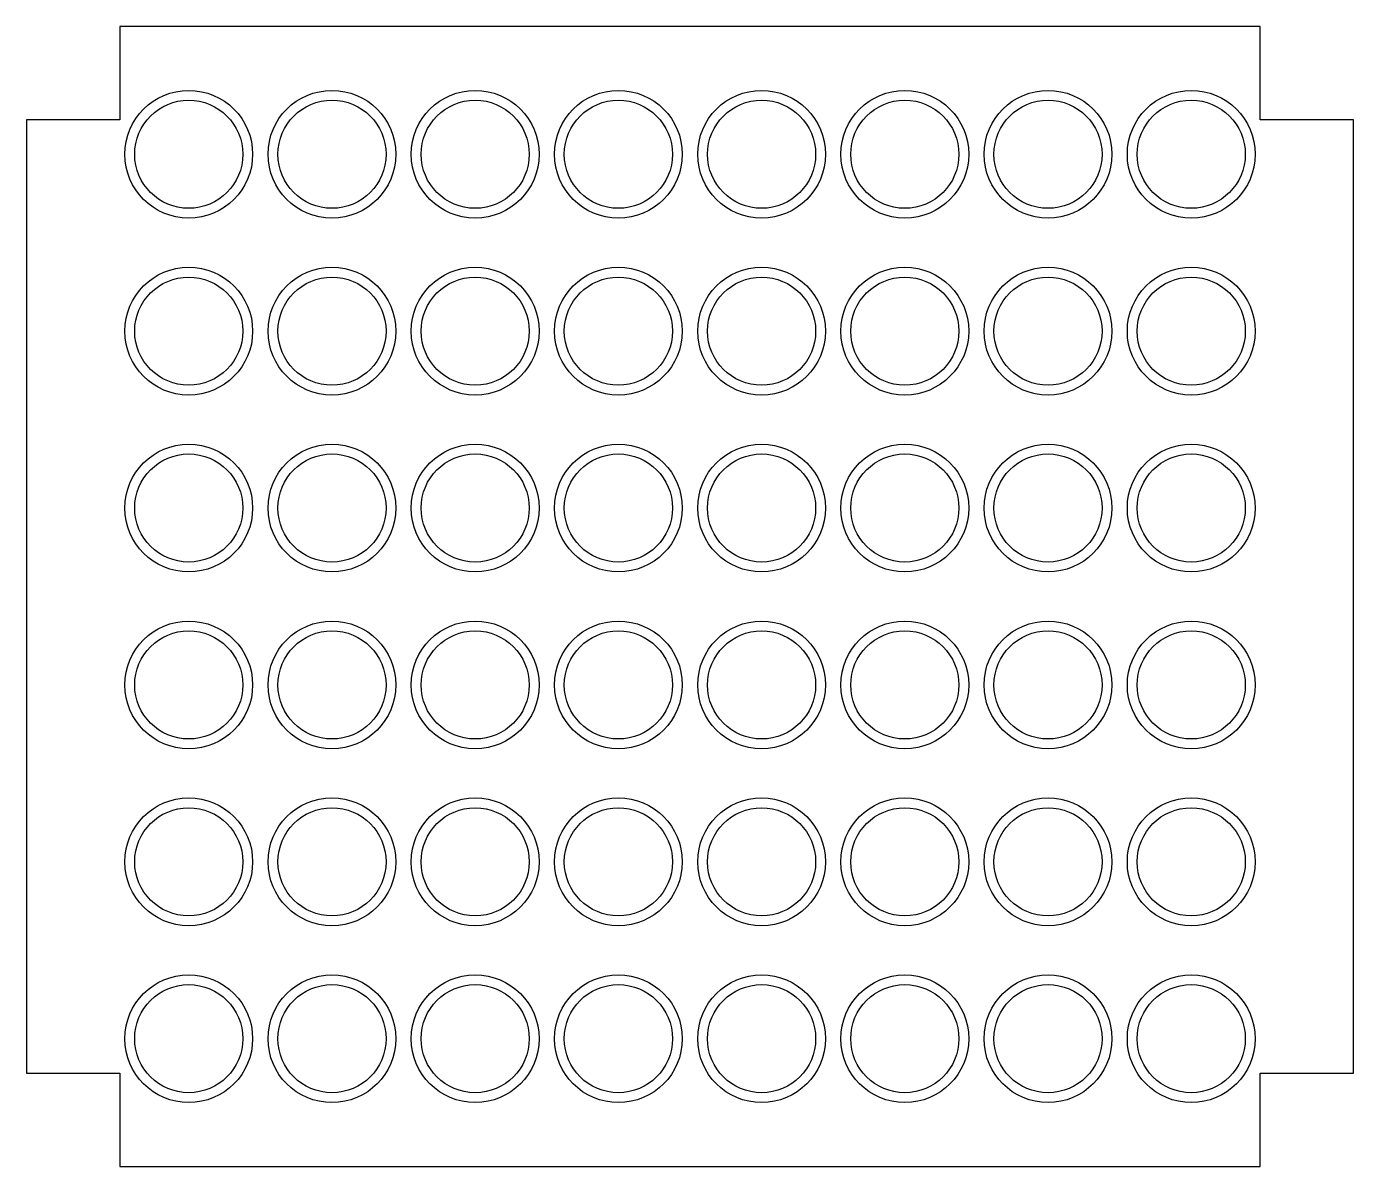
# Model space of a CAD drawing. Header units: inches. Extents: x 1.2 to 14.7, y 1.3 to 12.9.
import ezdxf

# ---------------------------------------------------------------- set-up
doc = ezdxf.new("R2010")
doc.units = ezdxf.units.IN
doc.header["$MEASUREMENT"] = 0

msp = doc.modelspace()

# ---------------------------------------------------------------- linework, layer by layer
at = {"color": 4}
for p, q in [((13.762, 12.875), (2.162, 12.875)), ((2.162, 12.875), (2.162, 11.925)), ((13.762, 11.925), (13.762, 12.875)), ((1.212, 11.925), (1.212, 2.225)), ((2.162, 11.925), (1.212, 11.925)), ((14.712, 11.925), (13.762, 11.925)), ((14.712, 2.225), (14.712, 11.925)), ((1.212, 2.225), (2.162, 2.225)), ((2.162, 2.225), (2.162, 1.275)), ((13.762, 1.275), (13.762, 2.225)), ((13.762, 2.225), (14.712, 2.225)), ((2.162, 1.275), (13.762, 1.275))]:
    msp.add_line(p, q, dxfattribs=at)
at = {"color": 2}
for centre in [(2.862, 11.575), (4.319, 11.575), (5.776, 11.575), (7.233, 11.575), (8.69, 11.575), (10.147, 11.575), (11.604, 11.575), (13.061, 11.575), (2.862, 9.775), (4.319, 9.775), (5.776, 9.775), (7.233, 9.775), (8.69, 9.775), (10.147, 9.775), (11.604, 9.775), (13.061, 9.775), (2.862, 7.975), (4.319, 7.975), (5.776, 7.975), (7.233, 7.975), (8.69, 7.975), (10.147, 7.975), (11.604, 7.975), (13.061, 7.975), (2.862, 6.175), (4.319, 6.175), (5.776, 6.175), (7.233, 6.175), (8.69, 6.175), (10.147, 6.175), (11.604, 6.175), (13.061, 6.175), (2.862, 4.375), (4.319, 4.375), (5.776, 4.375), (7.233, 4.375), (8.69, 4.375), (10.147, 4.375), (11.604, 4.375), (13.061, 4.375), (2.862, 2.575), (4.319, 2.575), (5.776, 2.575), (7.233, 2.575), (8.69, 2.575), (10.147, 2.575), (11.604, 2.575), (13.061, 2.575)]:
    msp.add_circle(centre, 0.65, dxfattribs=at)
at = {"color": 4}
for centre in [(2.862, 11.575), (4.319, 11.575), (5.776, 11.575), (7.233, 11.575), (8.69, 11.575), (10.147, 11.575), (11.604, 11.575), (13.061, 11.575), (2.862, 9.775), (4.319, 9.775), (5.776, 9.775), (7.233, 9.775), (8.69, 9.775), (10.147, 9.775), (11.604, 9.775), (13.061, 9.775), (2.862, 7.975), (4.319, 7.975), (5.776, 7.975), (7.233, 7.975), (8.69, 7.975), (10.147, 7.975), (11.604, 7.975), (13.061, 7.975), (2.862, 6.175), (4.319, 6.175), (5.776, 6.175), (7.233, 6.175), (8.69, 6.175), (10.147, 6.175), (11.604, 6.175), (13.061, 6.175), (2.862, 4.375), (4.319, 4.375), (5.776, 4.375), (7.233, 4.375), (8.69, 4.375), (10.147, 4.375), (11.604, 4.375), (13.061, 4.375), (2.862, 2.575), (4.319, 2.575), (5.776, 2.575), (7.233, 2.575), (8.69, 2.575), (10.147, 2.575), (11.604, 2.575), (13.061, 2.575)]:
    msp.add_circle(centre, 0.55, dxfattribs=at)

doc.saveas('drawing.dxf')
